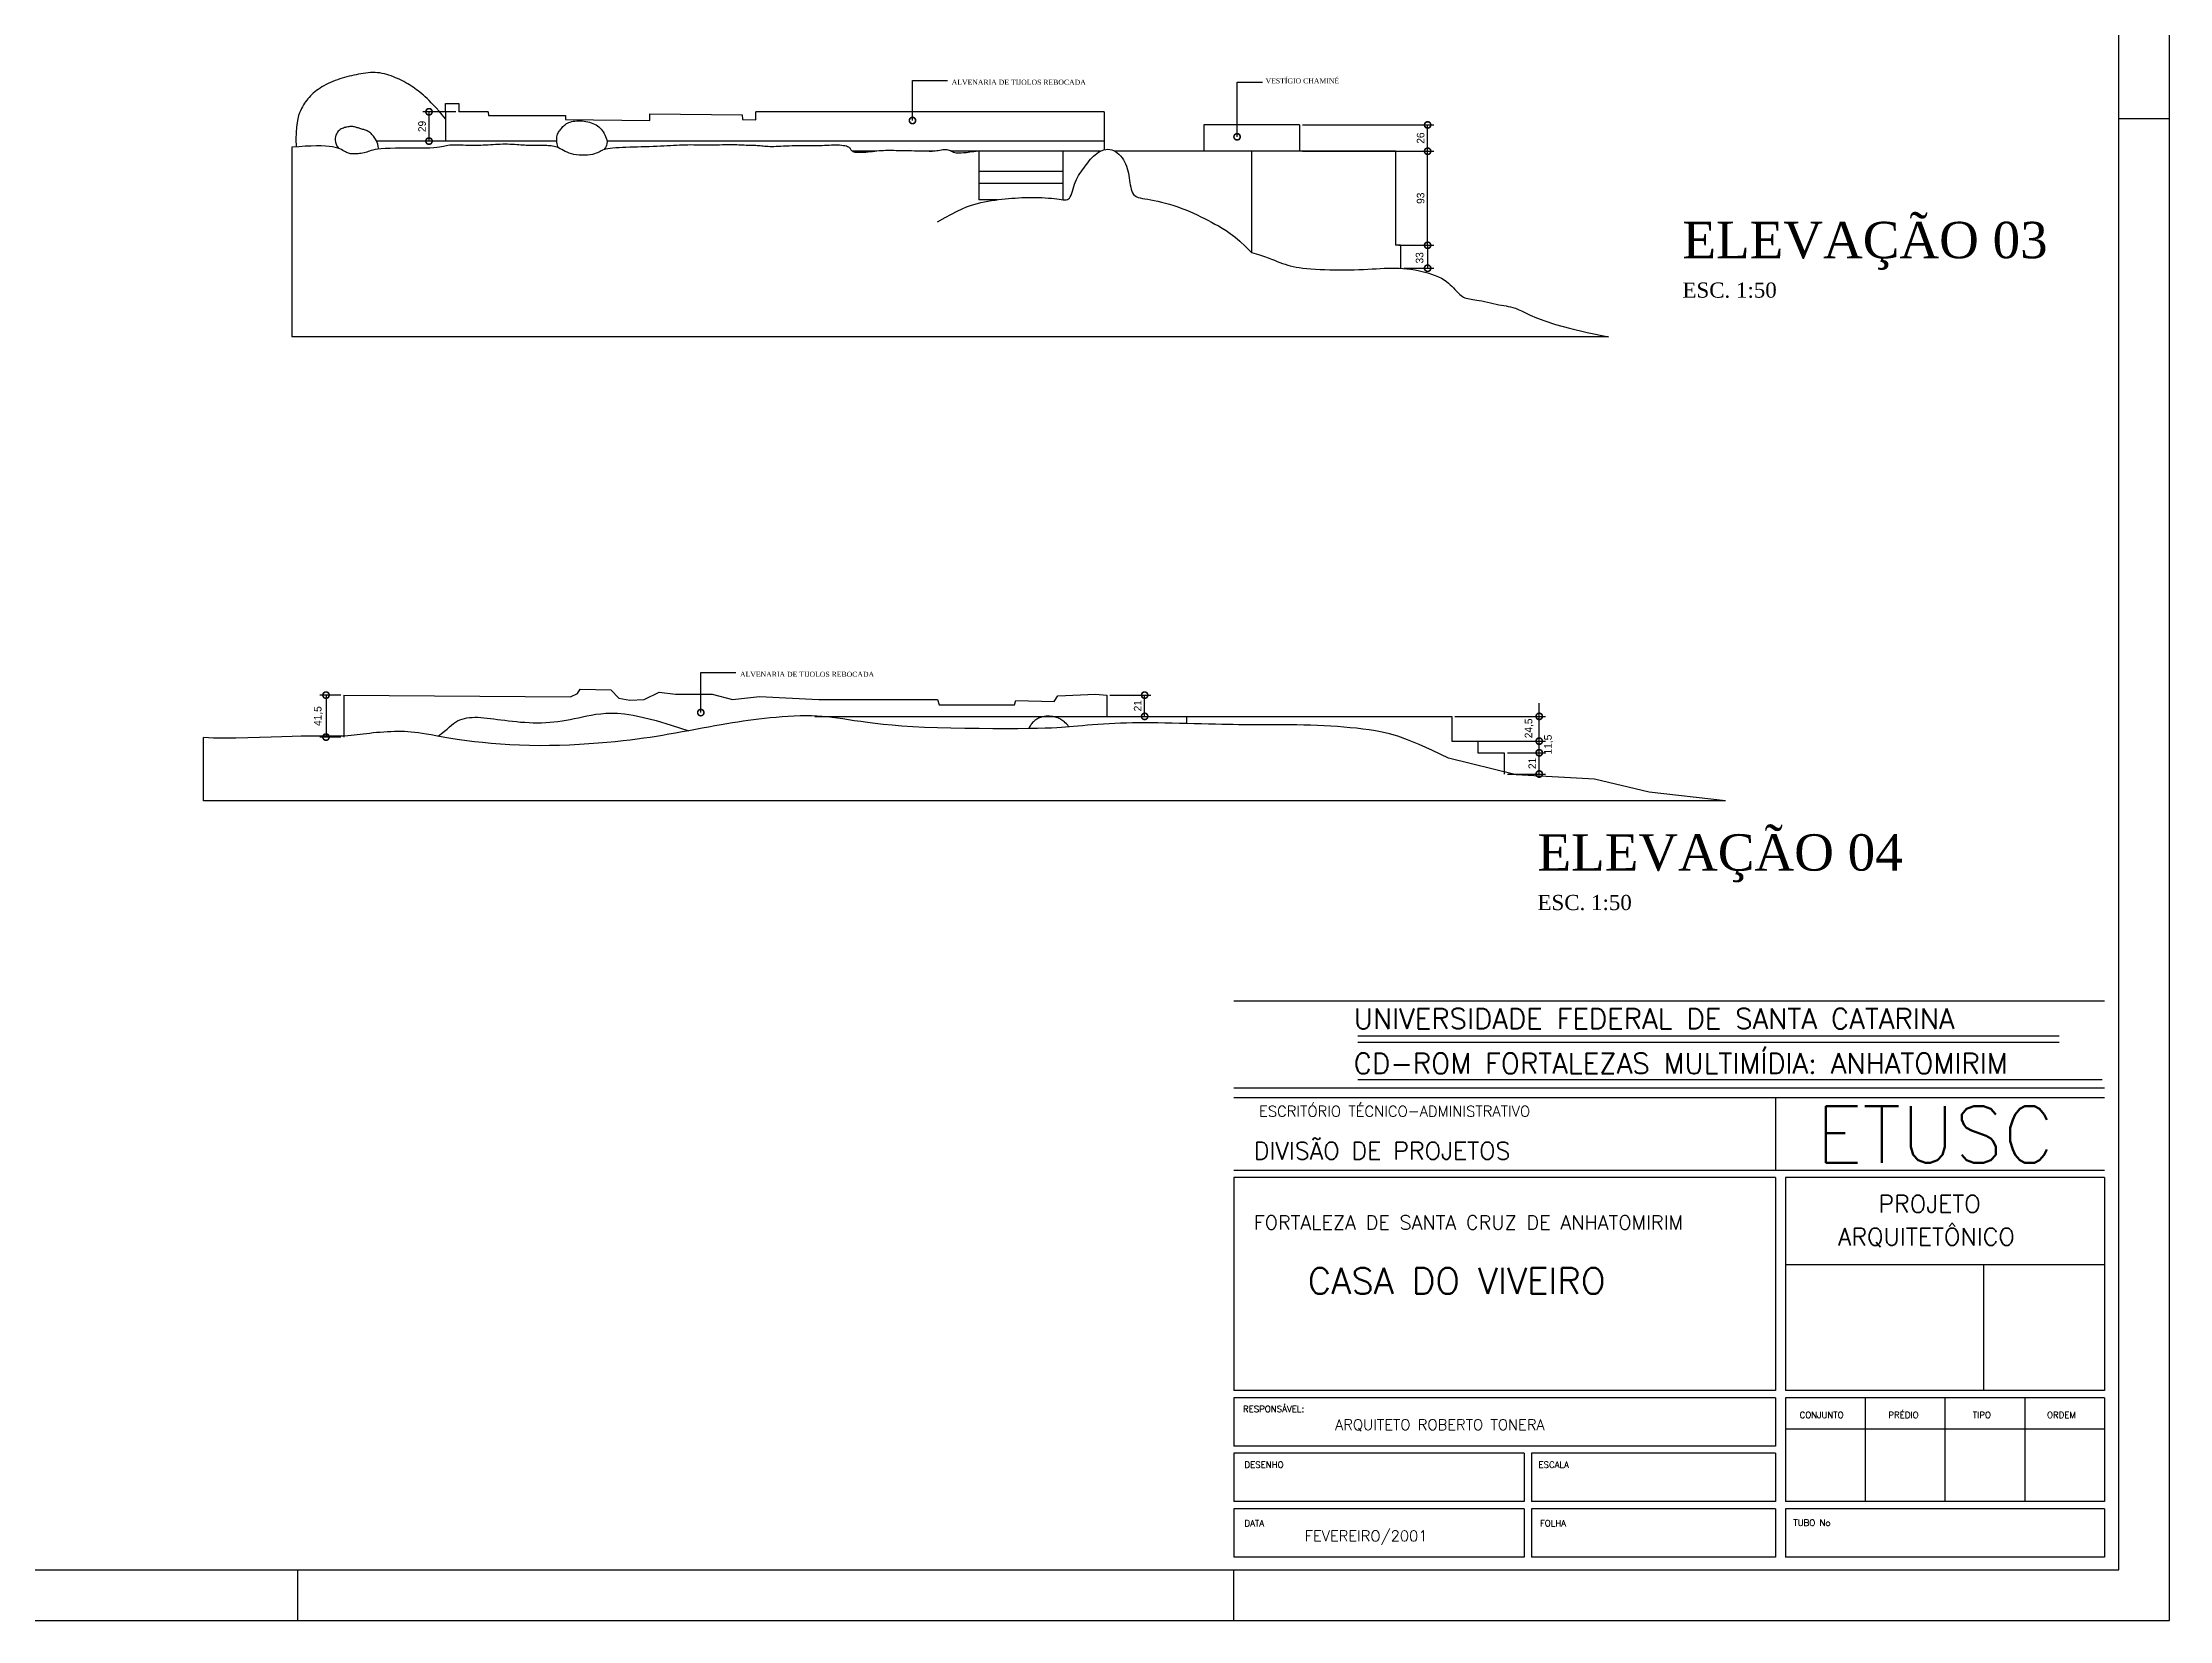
# Model space of a CAD drawing. Extents: x -1402 to -561, y 2245 to 2839.
# Drawn here: x -981.8 to -561.3, y 2245.3 to 2557.3 of the extents above; entities that cross this region are included whole.
import ezdxf

# ---------------------------------------------------------------- set-up
doc = ezdxf.new("R2010")
doc.units = 0
doc.layers.get('0').update_dxf_attribs({"linetype": 'CONTINUOUS'})
doc.layers.get('DEFPOINTS').update_dxf_attribs({"linetype": 'CONTINUOUS'})
for name, color, linetype in [('COTAS', 1, 'CONTINUOUS'), ('MARGEMINT', 6, 'CONTINUOUS'), ('MARGEMTEXT', 1, 'CONTINUOUS'), ('MARGEXT', 2, 'CONTINUOUS'), ('MARGINT', 6, 'CONTINUOUS'), ('PAREDE', 7, 'CONTINUOUS'), ('PASSEIO', 1, 'CONTINUOUS'), ('TEXT1', 3, 'CONTINUOUS'), ('TEXT2', 6, 'CONTINUOUS')]:
    doc.layers.add(name, color=color, linetype=linetype)
doc.styles.add('ROMANS', font='romans')
doc.dimstyles.get("Standard").update_dxf_attribs({"dimscale": 0, "dimtxt": 1.5, "dimasz": 2.5, "dimexe": 1.25, "dimexo": 0.625, "dimtad": 1, "dimdec": 1, "dimlfac": 5, "dimdsep": 46, "dimlunit": 6, "dimtxsty": 'STANDARD', "dimblk1": 'DOTSMALL', "dimblk2": 'DOTSMALL', "dimsah": 1, "dimcen": 2.5, "dimadec": 0, "dimazin": 0, "dimtfac": 1, "dimtdec": 1, "dimtmove": 0, "dimatfit": 3, "dimldrblk": 'DOTSMALL', "dimfxl": 1, "dimtolj": 1, "dimtzin": 0, "dimarcsym": 0})

# ---------------------------------------------------------------- blocks, each defined once
blk = doc.blocks.new('_DOTSMALL')
at = {"color": 0, "linetype": 'ByBlock', "const_width": 0.5}
blk.add_lwpolyline([(-0.0625, 0, 1), (0.0625, 0, 1)], format="xyb", close=True, dxfattribs=at)
blk = doc.blocks.new('*D67')
at = {"color": 0, "linetype": 'ByBlock'}
for p, q in [((-661.06, 2447.57), (-653.53, 2447.57)), ((-654.78, 2443.37), (-654.78, 2447.57)), ((-661.06, 2443.37), (-653.53, 2443.37))]:
    blk.add_line(p, q, dxfattribs=at)
at = {"layer": 'DEFPOINTS', "color": 0, "linetype": 'ByBlock'}
for p in [(-661.69, 2447.57), (-654.78, 2447.57), (-661.69, 2443.37)]:
    blk.add_point(p, dxfattribs=at)
at = {"color": 0, "linetype": 'ByBlock', "xscale": 2.5, "yscale": 2.5, "zscale": 2.5}
for p, rotation in [((-654.78, 2447.57), 90), ((-654.78, 2443.37), 270)]:
    blk.add_blockref('_DOTSMALL', p, dxfattribs=dict(at, rotation=rotation))
at = {"color": 0, "linetype": 'ByBlock', "insert": (-656.16, 2445.47), "char_height": 1.5, "attachment_point": 5, "rotation": 90}
blk.add_mtext('\\A1;21', dxfattribs=at)
blk = doc.blocks.new('*D70')
at = {"color": 0, "linetype": 'ByBlock'}
for p, q in [((-739.66, 2458.97), (-731.54, 2458.97)), ((-732.79, 2454.77), (-732.79, 2458.97)), ((-739.66, 2454.77), (-731.54, 2454.77))]:
    blk.add_line(p, q, dxfattribs=at)
at = {"layer": 'DEFPOINTS', "color": 0, "linetype": 'ByBlock'}
for p in [(-740.29, 2458.97), (-732.79, 2458.97), (-740.29, 2454.77)]:
    blk.add_point(p, dxfattribs=at)
at = {"color": 0, "linetype": 'ByBlock', "xscale": 2.5, "yscale": 2.5, "zscale": 2.5}
for p, rotation in [((-732.79, 2458.97), 90), ((-732.79, 2454.77), 270)]:
    blk.add_blockref('_DOTSMALL', p, dxfattribs=dict(at, rotation=rotation))
at = {"color": 0, "linetype": 'ByBlock', "insert": (-734.17, 2456.87), "char_height": 1.5, "attachment_point": 5, "rotation": 90}
blk.add_mtext('\\A1;21', dxfattribs=at)
blk = doc.blocks.new('*D71')
at = {"color": 0, "linetype": 'ByBlock'}
for p, q in [((-891.71, 2458.97), (-895.89, 2458.97)), ((-894.64, 2458.97), (-894.64, 2450.67)), ((-891.71, 2450.67), (-895.89, 2450.67))]:
    blk.add_line(p, q, dxfattribs=at)
at = {"layer": 'DEFPOINTS', "color": 0, "linetype": 'ByBlock'}
for p in [(-891.09, 2458.97), (-894.64, 2450.67), (-891.09, 2450.67)]:
    blk.add_point(p, dxfattribs=at)
at = {"color": 0, "linetype": 'ByBlock', "xscale": 2.5, "yscale": 2.5, "zscale": 2.5}
for p, rotation in [((-894.64, 2458.97), 90), ((-894.64, 2450.67), 270)]:
    blk.add_blockref('_DOTSMALL', p, dxfattribs=dict(at, rotation=rotation))
at = {"color": 0, "linetype": 'ByBlock', "insert": (-896.14, 2454.82), "char_height": 1.5, "attachment_point": 5, "rotation": 90}
blk.add_mtext('\\A1;41,5', dxfattribs=at)
blk = doc.blocks.new('*D73')
at = {"color": 0, "linetype": 'ByBlock'}
for p, q in [((-674.74, 2587.45), (-667.77, 2587.45)), ((-669.02, 2568.85), (-669.02, 2587.45)), ((-674.74, 2568.85), (-667.77, 2568.85))]:
    blk.add_line(p, q, dxfattribs=at)
at = {"layer": 'DEFPOINTS', "color": 0, "linetype": 'ByBlock'}
for p in [(-675.37, 2587.45), (-669.02, 2587.45), (-675.37, 2568.85)]:
    blk.add_point(p, dxfattribs=at)
at = {"color": 0, "linetype": 'ByBlock', "xscale": 2.5, "yscale": 2.5, "zscale": 2.5}
for p, rotation in [((-669.02, 2587.45), 90), ((-669.02, 2568.85), 270)]:
    blk.add_blockref('_DOTSMALL', p, dxfattribs=dict(at, rotation=rotation))
at = {"color": 0, "linetype": 'ByBlock', "insert": (-670.4, 2578.15), "char_height": 1.5, "attachment_point": 5, "rotation": 90}
blk.add_mtext('\\A1;93', dxfattribs=at)
blk = doc.blocks.new('*D74')
at = {"color": 0, "linetype": 'ByBlock'}
for p, q in [((-693.74, 2592.65), (-667.77, 2592.65)), ((-669.02, 2587.45), (-669.02, 2592.65)), ((-693.74, 2587.45), (-667.77, 2587.45))]:
    blk.add_line(p, q, dxfattribs=at)
at = {"layer": 'DEFPOINTS', "color": 0, "linetype": 'ByBlock'}
for p in [(-694.37, 2592.65), (-669.02, 2592.65), (-694.37, 2587.45)]:
    blk.add_point(p, dxfattribs=at)
at = {"color": 0, "linetype": 'ByBlock', "xscale": 2.5, "yscale": 2.5, "zscale": 2.5}
for p, rotation in [((-669.02, 2592.65), 90), ((-669.02, 2587.45), 270)]:
    blk.add_blockref('_DOTSMALL', p, dxfattribs=dict(at, rotation=rotation))
at = {"color": 0, "linetype": 'ByBlock', "insert": (-670.4, 2590.05), "char_height": 1.5, "attachment_point": 5, "rotation": 90}
blk.add_mtext('\\A1;26', dxfattribs=at)
blk = doc.blocks.new('*D75')
at = {"color": 0, "linetype": 'ByBlock'}
for p, q in [((-861.15, 2595.25), (-867.7, 2595.25)), ((-866.45, 2589.45), (-866.45, 2595.25)), ((-863.79, 2589.45), (-867.7, 2589.45))]:
    blk.add_line(p, q, dxfattribs=at)
at = {"layer": 'DEFPOINTS', "color": 0, "linetype": 'ByBlock'}
for p in [(-866.45, 2595.25), (-860.53, 2595.25), (-863.17, 2589.45)]:
    blk.add_point(p, dxfattribs=at)
at = {"color": 0, "linetype": 'ByBlock', "xscale": 2.5, "yscale": 2.5, "zscale": 2.5}
for p, rotation in [((-866.45, 2595.25), 90), ((-866.45, 2589.45), 270)]:
    blk.add_blockref('_DOTSMALL', p, dxfattribs=dict(at, rotation=rotation))
at = {"color": 0, "linetype": 'ByBlock', "insert": (-867.82, 2592.35), "char_height": 1.5, "attachment_point": 5, "rotation": 90}
blk.add_mtext('\\A1;29', dxfattribs=at)

msp = doc.modelspace()

# ---------------------------------------------------------------- linework, layer by layer
at = {"color": 1, "linetype": 'ByBlock'}
for p, q in [((-685.918, 2419.179), (-685.918, 2426.679)), ((-702.601, 2424.079), (-684.668, 2424.079)), ((-685.918, 2419.179), (-685.918, 2424.079)), ((-702.601, 2419.179), (-684.668, 2419.179)), ((-697.401, 2419.179), (-684.668, 2419.179)), ((-685.918, 2416.879), (-685.918, 2419.179)), ((-692.201, 2416.879), (-684.668, 2416.879))]:
    msp.add_line(p, q, dxfattribs=at)
at = {"layer": 'COTAS', "linetype": 'ByBlock'}
msp.add_line((-712.705, 2517.239), (-706.734, 2517.239), dxfattribs=at)
at = {"layer": 'COTAS', "color": 1, "linetype": 'ByBlock'}
for p, q in [((-707.984, 2517.239), (-707.984, 2512.705)), ((-712.705, 2512.705), (-706.734, 2512.705))]:
    msp.add_line(p, q, dxfattribs=at)
at = {"layer": 'COTAS', "color": 5}
msp.add_lwpolyline([(-922.226, 2428.279), (-877.416, 2427.962), (-876.07, 2428.634), (-875.532, 2429.441), (-869.475, 2429.306), (-867.86, 2427.693), (-865.706, 2427.29), (-862.861, 2427.401), (-859.884, 2428.888), (-856.694, 2428.464), (-853.078, 2428.464), (-849.463, 2428.464), (-845.422, 2427.401), (-840.105, 2428.039), (-828.352, 2427.403), (-804.911, 2427.403), (-804.556, 2426.339), (-789.64, 2426.339), (-789.402, 2427.205), (-781.826, 2427.049), (-781.116, 2428.113), (-773.657, 2428.468), (-771.426, 2428.279)], dxfattribs=at)
at = {"layer": 'COTAS', "color": 1, "linetype": 'ByBlock'}
msp.add_point((-707.984, 2512.705), dxfattribs=at)
at = {"layer": 'DEFPOINTS', "color": 0, "linetype": 'ByBlock'}
for p in [(-713.33, 2517.239), (-713.33, 2512.705), (-703.226, 2424.079), (-703.226, 2419.179), (-698.026, 2419.179), (-692.826, 2416.879)]:
    msp.add_point(p, dxfattribs=at)
at = {"layer": 'DEFPOINTS', "color": 1, "linetype": 'ByBlock'}
for p in [(-685.918, 2424.079), (-685.918, 2419.179)]:
    msp.add_point(p, dxfattribs=at)
at = {"layer": 'MARGEMINT'}
for p, q in [((-574.146, 2367.761), (-746.277, 2367.761)), ((-574.146, 2350.548), (-746.277, 2350.548)), ((-574.146, 2348.636), (-746.277, 2348.636)), ((-574.146, 2334.291), (-746.277, 2334.291))]:
    msp.add_line(p, q, dxfattribs=at)
at = {"layer": 'MARGEMTEXT'}
for p, q in [((-639.174, 2348.636), (-639.174, 2334.291)), ((-639.174, 2332.857), (-746.277, 2332.857)), ((-746.277, 2332.857), (-746.277, 2290.78)), ((-639.174, 2332.857), (-639.174, 2290.78)), ((-574.146, 2332.857), (-637.261, 2332.857)), ((-637.261, 2332.857), (-637.261, 2290.78)), ((-574.146, 2332.857), (-574.146, 2290.78)), ((-574.146, 2315.644), (-637.261, 2315.644)), ((-598.098, 2315.644), (-598.098, 2290.78)), ((-639.174, 2290.78), (-746.277, 2290.78)), ((-639.174, 2289.346), (-746.277, 2289.346)), ((-746.277, 2289.346), (-746.277, 2279.783)), ((-639.174, 2289.346), (-639.174, 2279.783)), ((-574.146, 2290.78), (-637.261, 2290.78)), ((-637.261, 2289.346), (-637.261, 2268.786)), ((-574.146, 2289.346), (-637.261, 2289.346)), ((-621.482, 2289.346), (-621.482, 2268.786)), ((-605.704, 2289.346), (-605.704, 2268.786)), ((-589.925, 2289.346), (-589.925, 2268.786)), ((-574.146, 2289.346), (-574.146, 2268.786)), ((-639.174, 2279.783), (-746.277, 2279.783)), ((-574.146, 2283.13), (-637.261, 2283.13)), ((-688.9, 2278.349), (-746.277, 2278.349)), ((-746.277, 2278.349), (-746.277, 2268.786)), ((-688.9, 2278.349), (-688.9, 2268.786)), ((-639.174, 2278.349), (-687.466, 2278.349)), ((-687.466, 2278.349), (-687.466, 2268.786)), ((-639.174, 2278.349), (-639.174, 2268.786)), ((-688.9, 2268.786), (-746.277, 2268.786)), ((-688.9, 2267.351), (-746.277, 2267.351)), ((-746.277, 2267.351), (-746.277, 2257.789)), ((-688.9, 2267.351), (-688.9, 2257.789)), ((-639.174, 2268.786), (-687.466, 2268.786)), ((-639.174, 2267.351), (-687.466, 2267.351)), ((-687.466, 2267.351), (-687.466, 2257.789)), ((-639.174, 2267.351), (-639.174, 2257.789)), ((-574.146, 2268.786), (-637.261, 2268.786)), ((-574.146, 2267.351), (-637.261, 2267.351)), ((-637.261, 2267.351), (-637.261, 2257.789)), ((-574.146, 2267.351), (-574.146, 2257.789)), ((-688.9, 2257.789), (-746.277, 2257.789)), ((-639.174, 2257.789), (-687.466, 2257.789)), ((-574.146, 2257.789), (-637.261, 2257.789))]:
    msp.add_line(p, q, dxfattribs=at)
at = {"layer": 'MARGEXT'}
for p, q in [((-561.319, 2245.286), (-561.319, 2839.286)), ((-571.319, 2542.286), (-561.319, 2542.286)), ((-931.319, 2245.286), (-931.319, 2255.286)), ((-746.319, 2245.286), (-746.319, 2255.286)), ((-1402.319, 2245.286), (-561.319, 2245.286))]:
    msp.add_line(p, q, dxfattribs=at)
at = {"layer": 'MARGINT'}
for p, q in [((-571.319, 2255.286), (-571.319, 2829.286)), ((-1377.319, 2255.286), (-571.319, 2255.286))]:
    msp.add_line(p, q, dxfattribs=at)
at = {"layer": 'PAREDE', "color": 3}
for points in [[(-902.13, 2542.223), (-902.814, 2543.051), (-903.431, 2543.776), (-903.988, 2544.407), (-904.494, 2544.959), (-904.956, 2545.441), (-905.38, 2545.866), (-905.776, 2546.245), (-906.15, 2546.589), (-906.508, 2546.91), (-906.856, 2547.21), (-907.196, 2547.493), (-907.532, 2547.76), (-907.866, 2548.014), (-908.202, 2548.258), (-908.544, 2548.494), (-908.894, 2548.723), (-909.255, 2548.949), (-909.627, 2549.171), (-910.009, 2549.389), (-910.4, 2549.601), (-910.8, 2549.807), (-911.207, 2550.007), (-911.621, 2550.199), (-912.04, 2550.384), (-912.465, 2550.56), (-912.895, 2550.726), (-913.33, 2550.878), (-913.77, 2551.016), (-914.215, 2551.136), (-914.665, 2551.235), (-915.12, 2551.313), (-915.58, 2551.366), (-916.045, 2551.394), (-916.514, 2551.397), (-916.986, 2551.379), (-917.46, 2551.342), (-917.934, 2551.289), (-918.409, 2551.223), (-918.882, 2551.147), (-919.352, 2551.063), (-919.82, 2550.973), (-920.285, 2550.877), (-920.748, 2550.775), (-921.21, 2550.665), (-921.67, 2550.547), (-922.131, 2550.42), (-922.591, 2550.282), (-923.053, 2550.134), (-923.516, 2549.974), (-923.978, 2549.803), (-924.436, 2549.621), (-924.888, 2549.429), (-925.33, 2549.226), (-925.761, 2549.014), (-926.177, 2548.793), (-926.575, 2548.563), (-926.954, 2548.324), (-927.314, 2548.078), (-927.655, 2547.826), (-927.979, 2547.567), (-928.285, 2547.304), (-928.576, 2547.036), (-928.852, 2546.765), (-929.114, 2546.491), (-929.362, 2546.215), (-929.598, 2545.933), (-929.824, 2545.64), (-930.04, 2545.332), (-930.248, 2545.004), (-930.45, 2544.652), (-930.647, 2544.271), (-930.839, 2543.857), (-931.028, 2543.402), (-931.207, 2542.879), (-931.37, 2542.259), (-931.511, 2541.514), (-931.622, 2540.613), (-931.696, 2539.527), (-931.727, 2538.227), (-931.708, 2536.683)], [(-915.354, 2536.262), (-915.451, 2536.771), (-915.563, 2537.211), (-915.688, 2537.59), (-915.823, 2537.916), (-915.965, 2538.197), (-916.113, 2538.439), (-916.262, 2538.652), (-916.411, 2538.841), (-916.557, 2539.015), (-916.701, 2539.174), (-916.845, 2539.319), (-916.989, 2539.451), (-917.137, 2539.57), (-917.288, 2539.678), (-917.445, 2539.774), (-917.609, 2539.859), (-917.78, 2539.935), (-917.958, 2540.002), (-918.141, 2540.063), (-918.328, 2540.118), (-918.516, 2540.17), (-918.705, 2540.221), (-918.891, 2540.271), (-919.075, 2540.323), (-919.253, 2540.378), (-919.428, 2540.435), (-919.602, 2540.491), (-919.774, 2540.544), (-919.947, 2540.594), (-920.123, 2540.637), (-920.302, 2540.673), (-920.487, 2540.698), (-920.678, 2540.713), (-920.875, 2540.716), (-921.076, 2540.707), (-921.282, 2540.687), (-921.492, 2540.657), (-921.704, 2540.616), (-921.917, 2540.564), (-922.132, 2540.502), (-922.346, 2540.429), (-922.558, 2540.343), (-922.766, 2540.239), (-922.967, 2540.115), (-923.161, 2539.965), (-923.343, 2539.788), (-923.514, 2539.578), (-923.669, 2539.332), (-923.806, 2539.049), (-923.914, 2538.731), (-923.979, 2538.384), (-923.989, 2538.011), (-923.932, 2537.619), (-923.794, 2537.211), (-923.564, 2536.793), (-923.227, 2536.369)], [(-879.82, 2536.499), (-879.913, 2536.762), (-879.995, 2537.037), (-880.063, 2537.321), (-880.116, 2537.609), (-880.15, 2537.896), (-880.165, 2538.179), (-880.158, 2538.454), (-880.127, 2538.716), (-880.071, 2538.963), (-879.992, 2539.194), (-879.894, 2539.412), (-879.78, 2539.618), (-879.652, 2539.814), (-879.515, 2540.002), (-879.371, 2540.183), (-879.224, 2540.359), (-879.076, 2540.531), (-878.925, 2540.699), (-878.767, 2540.86), (-878.599, 2541.013), (-878.417, 2541.157), (-878.219, 2541.291), (-878, 2541.412), (-877.758, 2541.52), (-877.491, 2541.613), (-877.199, 2541.69), (-876.888, 2541.753), (-876.558, 2541.799), (-876.215, 2541.829), (-875.86, 2541.844), (-875.498, 2541.842), (-875.13, 2541.824), (-874.761, 2541.788), (-874.393, 2541.736), (-874.03, 2541.666), (-873.673, 2541.578), (-873.327, 2541.472), (-872.993, 2541.346), (-872.676, 2541.202), (-872.377, 2541.038), (-872.099, 2540.854), (-871.842, 2540.65), (-871.604, 2540.429), (-871.383, 2540.19), (-871.178, 2539.934), (-870.987, 2539.662), (-870.809, 2539.375), (-870.643, 2539.073), (-870.489, 2538.759), (-870.359, 2538.43), (-870.265, 2538.088), (-870.221, 2537.731), (-870.241, 2537.359), (-870.336, 2536.973), (-870.522, 2536.571), (-870.81, 2536.153)], [(-903.588, 2420.138), (-902.928, 2420.659), (-902.351, 2421.139), (-901.84, 2421.58), (-901.381, 2421.98), (-900.958, 2422.341), (-900.557, 2422.662), (-900.163, 2422.944), (-899.76, 2423.186), (-899.335, 2423.388), (-898.888, 2423.553), (-898.417, 2423.683), (-897.926, 2423.781), (-897.413, 2423.848), (-896.879, 2423.887), (-896.326, 2423.9), (-895.753, 2423.89), (-895.162, 2423.859), (-894.551, 2423.81), (-893.921, 2423.745), (-893.27, 2423.668), (-892.598, 2423.582), (-891.904, 2423.49), (-891.188, 2423.394), (-890.449, 2423.298), (-889.686, 2423.205), (-888.904, 2423.116), (-888.104, 2423.035), (-887.292, 2422.964), (-886.471, 2422.904), (-885.644, 2422.858), (-884.815, 2422.829), (-883.988, 2422.819), (-883.165, 2422.83), (-882.347, 2422.861), (-881.533, 2422.913), (-880.722, 2422.985), (-879.914, 2423.077), (-879.107, 2423.188), (-878.303, 2423.318), (-877.498, 2423.467), (-876.693, 2423.634), (-875.88, 2423.812), (-875.053, 2423.993), (-874.204, 2424.17), (-873.326, 2424.336), (-872.412, 2424.484), (-871.454, 2424.605), (-870.445, 2424.693), (-869.367, 2424.736), (-868.157, 2424.707), (-866.742, 2424.573), (-865.049, 2424.304), (-863.003, 2423.867), (-860.533, 2423.232), (-857.564, 2422.366), (-854.023, 2421.238)]]:
    msp.add_lwpolyline(points, dxfattribs=at)
at = {"layer": 'PAREDE', "color": 5}
for points in [[(-902.13, 2543.639), (-902.13, 2545.302), (-899.488, 2545.302), (-899.488, 2543.639)], [(-902.13, 2543.639), (-902.13, 2537.839)], [(-893.75, 2543.639), (-899.488, 2543.639)], [(-893.75, 2543.639), (-893.662, 2542.891), (-878.409, 2542.891), (-878.409, 2542.093), (-861.738, 2541.916), (-861.738, 2543.245), (-843.479, 2543.009), (-843.441, 2542.123), (-840.788, 2542.067), (-840.8, 2543.639)], [(-771.93, 2543.639), (-840.8, 2543.639)], [(-771.93, 2543.639), (-771.93, 2536.124)], [(-752.23, 2541.039), (-752.23, 2535.839)], [(-733.33, 2541.039), (-752.23, 2541.039)], [(-733.33, 2541.039), (-733.33, 2535.839)], [(-922.226, 2428.279), (-922.226, 2419.979)], [(-771.426, 2428.279), (-771.426, 2424.079)]]:
    msp.add_lwpolyline(points, dxfattribs=at)
at = {"layer": 'PAREDE'}
for points in [[(-796.73, 2535.839), (-797.689, 2535.73), (-798.499, 2535.634), (-799.176, 2535.555), (-799.74, 2535.493), (-800.207, 2535.452), (-800.595, 2535.433), (-800.921, 2535.438), (-801.202, 2535.47), (-801.455, 2535.528), (-801.688, 2535.606), (-801.905, 2535.698), (-802.115, 2535.797), (-802.322, 2535.893), (-802.534, 2535.981), (-802.756, 2536.053), (-802.994, 2536.101), (-803.253, 2536.12), (-803.53, 2536.114), (-803.822, 2536.088), (-804.123, 2536.049), (-804.43, 2536), (-804.738, 2535.949), (-805.044, 2535.9), (-805.342, 2535.861), (-805.632, 2535.833), (-805.917, 2535.818), (-806.206, 2535.813), (-806.505, 2535.815), (-806.823, 2535.824), (-807.167, 2535.835), (-807.544, 2535.848), (-807.962, 2535.861), (-808.425, 2535.871), (-808.925, 2535.878), (-809.453, 2535.885), (-809.998, 2535.891), (-810.55, 2535.896), (-811.099, 2535.903), (-811.635, 2535.911), (-812.147, 2535.921), (-812.628, 2535.933), (-813.081, 2535.947), (-813.512, 2535.959), (-813.927, 2535.97), (-814.333, 2535.976), (-814.734, 2535.976), (-815.138, 2535.968), (-815.55, 2535.951), (-815.974, 2535.923), (-816.409, 2535.886), (-816.851, 2535.843), (-817.296, 2535.797), (-817.741, 2535.748), (-818.183, 2535.701), (-818.618, 2535.658), (-819.042, 2535.62), (-819.452, 2535.591), (-819.844, 2535.571), (-820.213, 2535.563), (-820.555, 2535.567), (-820.867, 2535.586), (-821.142, 2535.62), (-821.379, 2535.671), (-821.572, 2535.74), (-821.719, 2535.828), (-821.831, 2535.932), (-821.919, 2536.047), (-821.997, 2536.169), (-822.076, 2536.294), (-822.169, 2536.417), (-822.287, 2536.535), (-822.445, 2536.642), (-822.65, 2536.737), (-822.9, 2536.818), (-823.19, 2536.885), (-823.514, 2536.939), (-823.865, 2536.981), (-824.24, 2537.01), (-824.631, 2537.028), (-825.034, 2537.033), (-825.444, 2537.028), (-825.863, 2537.014), (-826.293, 2536.994), (-826.739, 2536.97), (-827.203, 2536.944), (-827.689, 2536.919), (-828.199, 2536.898), (-828.738, 2536.883), (-829.305, 2536.876), (-829.898, 2536.875), (-830.509, 2536.878), (-831.131, 2536.883), (-831.76, 2536.888), (-832.387, 2536.892), (-833.008, 2536.89), (-833.615, 2536.883), (-834.204, 2536.868), (-834.771, 2536.847), (-835.315, 2536.822), (-835.836, 2536.797), (-836.331, 2536.772), (-836.799, 2536.752), (-837.24, 2536.738), (-837.65, 2536.733), (-838.03, 2536.738), (-838.384, 2536.752), (-838.717, 2536.774), (-839.031, 2536.8), (-839.333, 2536.83), (-839.627, 2536.86), (-839.918, 2536.888), (-840.209, 2536.913), (-840.506, 2536.933), (-840.808, 2536.948), (-841.115, 2536.96), (-841.429, 2536.97), (-841.748, 2536.977), (-842.072, 2536.985), (-842.403, 2536.993), (-842.739, 2537.003), (-843.081, 2537.016), (-843.431, 2537.03), (-843.793, 2537.045), (-844.169, 2537.06), (-844.562, 2537.073), (-844.974, 2537.084), (-845.409, 2537.091), (-845.87, 2537.094), (-846.358, 2537.091), (-846.87, 2537.084), (-847.402, 2537.075), (-847.951, 2537.064), (-848.513, 2537.053), (-849.084, 2537.043), (-849.659, 2537.036), (-850.236, 2537.033), (-850.81, 2537.036), (-851.382, 2537.042), (-851.952, 2537.051), (-852.52, 2537.06), (-853.087, 2537.067), (-853.653, 2537.072), (-854.218, 2537.071), (-854.782, 2537.064), (-855.348, 2537.048), (-855.917, 2537.026), (-856.495, 2536.998), (-857.086, 2536.966), (-857.693, 2536.931), (-858.322, 2536.894), (-858.976, 2536.858), (-859.66, 2536.823), (-860.376, 2536.79), (-861.119, 2536.76), (-861.881, 2536.733), (-862.656, 2536.706), (-863.437, 2536.682), (-864.216, 2536.658), (-864.987, 2536.635), (-865.742, 2536.612), (-866.475, 2536.59), (-867.18, 2536.564), (-867.849, 2536.535), (-868.479, 2536.5), (-869.061, 2536.456), (-869.591, 2536.401), (-870.063, 2536.334), (-870.47, 2536.252), (-870.81, 2536.153), (-871.097, 2536.042), (-871.349, 2535.922), (-871.584, 2535.797), (-871.818, 2535.67), (-872.07, 2535.545), (-872.357, 2535.427), (-872.698, 2535.319), (-873.103, 2535.225), (-873.566, 2535.148), (-874.071, 2535.091), (-874.606, 2535.056), (-875.156, 2535.047), (-875.708, 2535.065), (-876.248, 2535.115), (-876.762, 2535.199), (-877.24, 2535.317), (-877.682, 2535.464), (-878.093, 2535.632), (-878.475, 2535.812), (-878.833, 2535.996), (-879.172, 2536.176), (-879.494, 2536.344), (-879.804, 2536.492), (-880.104, 2536.614), (-880.399, 2536.711), (-880.688, 2536.786), (-880.974, 2536.842), (-881.259, 2536.882), (-881.544, 2536.911), (-881.831, 2536.93), (-882.122, 2536.943), (-882.418, 2536.953), (-882.718, 2536.961), (-883.02, 2536.966), (-883.323, 2536.97), (-883.624, 2536.972), (-883.921, 2536.973), (-884.214, 2536.973), (-884.501, 2536.973), (-884.779, 2536.973), (-885.054, 2536.974), (-885.33, 2536.976), (-885.611, 2536.981), (-885.902, 2536.988), (-886.207, 2536.999), (-886.531, 2537.014), (-886.879, 2537.033), (-887.254, 2537.058), (-887.654, 2537.087), (-888.074, 2537.117), (-888.513, 2537.146), (-888.965, 2537.173), (-889.428, 2537.194), (-889.898, 2537.209), (-890.372, 2537.214), (-890.846, 2537.209), (-891.321, 2537.194), (-891.796, 2537.173), (-892.273, 2537.146), (-892.75, 2537.117), (-893.23, 2537.087), (-893.712, 2537.058), (-894.196, 2537.033), (-894.683, 2537.014), (-895.172, 2536.999), (-895.664, 2536.99), (-896.157, 2536.985), (-896.651, 2536.984), (-897.147, 2536.987), (-897.644, 2536.994), (-898.14, 2537.003), (-898.636, 2537.016), (-899.127, 2537.028), (-899.607, 2537.039), (-900.071, 2537.045), (-900.514, 2537.044), (-900.931, 2537.033), (-901.315, 2537.01), (-901.663, 2536.973), (-901.974, 2536.921), (-902.27, 2536.855), (-902.578, 2536.782), (-902.925, 2536.706), (-903.339, 2536.632), (-903.848, 2536.563), (-904.477, 2536.505), (-905.255, 2536.462), (-906.197, 2536.437), (-907.272, 2536.427), (-908.436, 2536.426), (-909.647, 2536.428), (-910.86, 2536.429), (-912.032, 2536.424), (-913.121, 2536.407), (-914.083, 2536.372), (-914.886, 2536.316), (-915.542, 2536.242), (-916.074, 2536.155), (-916.507, 2536.058), (-916.862, 2535.956), (-917.164, 2535.853), (-917.435, 2535.754), (-917.7, 2535.664), (-917.976, 2535.585), (-918.264, 2535.518), (-918.56, 2535.462), (-918.86, 2535.415), (-919.158, 2535.378), (-919.45, 2535.35), (-919.733, 2535.329), (-920.001, 2535.314), (-920.252, 2535.306), (-920.487, 2535.307), (-920.71, 2535.317), (-920.922, 2535.34), (-921.128, 2535.378), (-921.33, 2535.433), (-921.531, 2535.508), (-921.734, 2535.604), (-921.944, 2535.722), (-922.17, 2535.858), (-922.424, 2536.006), (-922.716, 2536.159), (-923.058, 2536.312), (-923.461, 2536.457), (-923.936, 2536.589), (-924.495, 2536.703), (-925.147, 2536.791), (-925.895, 2536.853), (-926.742, 2536.888), (-927.689, 2536.894), (-928.738, 2536.871), (-929.892, 2536.817), (-931.151, 2536.731), (-932.519, 2536.612)], [(-932.519, 2536.612), (-932.519, 2499.116)], [(-804.862, 2521.856), (-803.374, 2522.708), (-802.09, 2523.411), (-800.979, 2523.984), (-800.012, 2524.445), (-799.158, 2524.811), (-798.389, 2525.101), (-797.674, 2525.333), (-796.983, 2525.524), (-796.292, 2525.691), (-795.598, 2525.838), (-794.902, 2525.966), (-794.206, 2526.079), (-793.514, 2526.178), (-792.826, 2526.265), (-792.146, 2526.342), (-791.474, 2526.412), (-790.813, 2526.476), (-790.16, 2526.533), (-789.512, 2526.583), (-788.868, 2526.626), (-788.223, 2526.661), (-787.576, 2526.686), (-786.923, 2526.702), (-786.261, 2526.708), (-785.591, 2526.702), (-784.917, 2526.686), (-784.25, 2526.661), (-783.596, 2526.626), (-782.964, 2526.583), (-782.363, 2526.533), (-781.801, 2526.476), (-781.286, 2526.412), (-780.824, 2526.344), (-780.414, 2526.282), (-780.051, 2526.234), (-779.731, 2526.212), (-779.449, 2526.226), (-779.203, 2526.287), (-778.987, 2526.405), (-778.798, 2526.589), (-778.63, 2526.848), (-778.479, 2527.172), (-778.339, 2527.548), (-778.205, 2527.965), (-778.071, 2528.409), (-777.931, 2528.869), (-777.78, 2529.332), (-777.613, 2529.784), (-777.425, 2530.218), (-777.217, 2530.631), (-776.992, 2531.028), (-776.754, 2531.412), (-776.505, 2531.784), (-776.247, 2532.148), (-775.983, 2532.506), (-775.717, 2532.861), (-775.45, 2533.216), (-775.181, 2533.567), (-774.908, 2533.911), (-774.629, 2534.244), (-774.341, 2534.564), (-774.043, 2534.866), (-773.732, 2535.148), (-773.407, 2535.405), (-773.066, 2535.635), (-772.711, 2535.833), (-772.345, 2535.994), (-771.971, 2536.116), (-771.591, 2536.192), (-771.208, 2536.221), (-770.825, 2536.197), (-770.445, 2536.116), (-770.071, 2535.975), (-769.706, 2535.779), (-769.353, 2535.533), (-769.016, 2535.243), (-768.699, 2534.914), (-768.404, 2534.551), (-768.136, 2534.161), (-767.898, 2533.749), (-767.692, 2533.319), (-767.516, 2532.876), (-767.366, 2532.422), (-767.239, 2531.959), (-767.132, 2531.491), (-767.04, 2531.02), (-766.961, 2530.549), (-766.891, 2530.08), (-766.826, 2529.618), (-766.759, 2529.168), (-766.682, 2528.736), (-766.587, 2528.327), (-766.468, 2527.95), (-766.316, 2527.609), (-766.124, 2527.311), (-765.884, 2527.063), (-765.59, 2526.867), (-765.241, 2526.715), (-764.838, 2526.597), (-764.381, 2526.501), (-763.872, 2526.416), (-763.31, 2526.331), (-762.697, 2526.234), (-762.034, 2526.116), (-761.322, 2525.967), (-760.569, 2525.787), (-759.787, 2525.579), (-758.983, 2525.347), (-758.168, 2525.092), (-757.352, 2524.818), (-756.544, 2524.527), (-755.755, 2524.223), (-754.99, 2523.907), (-754.249, 2523.58), (-753.527, 2523.244), (-752.819, 2522.899), (-752.12, 2522.545), (-751.427, 2522.184), (-750.735, 2521.816), (-750.038, 2521.442), (-749.332, 2521.057), (-748.6, 2520.638), (-747.828, 2520.156), (-746.999, 2519.583), (-746.095, 2518.889), (-745.102, 2518.047), (-744.003, 2517.028), (-742.78, 2515.802)], [(-742.78, 2515.802), (-741.849, 2515.536), (-741.002, 2515.272), (-740.231, 2515.012), (-739.526, 2514.759), (-738.878, 2514.514), (-738.278, 2514.279), (-737.716, 2514.057), (-737.182, 2513.849), (-736.668, 2513.658), (-736.162, 2513.482), (-735.652, 2513.322), (-735.128, 2513.176), (-734.577, 2513.044), (-733.988, 2512.926), (-733.35, 2512.819), (-732.651, 2512.725), (-731.883, 2512.642), (-731.054, 2512.57), (-730.174, 2512.509), (-729.252, 2512.459), (-728.3, 2512.42), (-727.328, 2512.392), (-726.346, 2512.376), (-725.365, 2512.37), (-724.393, 2512.375), (-723.436, 2512.39), (-722.495, 2512.414), (-721.574, 2512.444), (-720.674, 2512.48), (-719.8, 2512.52), (-718.954, 2512.563), (-718.138, 2512.607), (-717.353, 2512.65), (-716.594, 2512.69), (-715.851, 2512.721), (-715.117, 2512.74), (-714.382, 2512.742), (-713.64, 2512.723), (-712.88, 2512.68), (-712.096, 2512.607), (-711.282, 2512.502), (-710.448, 2512.365), (-709.609, 2512.2), (-708.779, 2512.008), (-707.97, 2511.79), (-707.198, 2511.55), (-706.475, 2511.289), (-705.817, 2511.009), (-705.232, 2510.713), (-704.717, 2510.405), (-704.263, 2510.088), (-703.862, 2509.767), (-703.505, 2509.446), (-703.184, 2509.129), (-702.891, 2508.82), (-702.618, 2508.524), (-702.356, 2508.244), (-702.103, 2507.982), (-701.856, 2507.74), (-701.611, 2507.518), (-701.366, 2507.319), (-701.119, 2507.143), (-700.865, 2506.992), (-700.604, 2506.867), (-700.331, 2506.769), (-700.043, 2506.693), (-699.735, 2506.631), (-699.404, 2506.579), (-699.045, 2506.529), (-698.655, 2506.476), (-698.228, 2506.414), (-697.761, 2506.335), (-697.251, 2506.236), (-696.709, 2506.12), (-696.144, 2505.994), (-695.569, 2505.861), (-694.993, 2505.729), (-694.428, 2505.603), (-693.886, 2505.487), (-693.377, 2505.388), (-692.908, 2505.308), (-692.465, 2505.237), (-692.033, 2505.162), (-691.593, 2505.07), (-691.127, 2504.947), (-690.62, 2504.781), (-690.053, 2504.557), (-689.408, 2504.264), (-688.655, 2503.89), (-687.707, 2503.435), (-686.461, 2502.9), (-684.816, 2502.289), (-682.671, 2501.603), (-679.924, 2500.844), (-676.473, 2500.015), (-672.218, 2499.116)], [(-672.218, 2499.116), (-932.519, 2499.116)], [(-703.857, 2415.806), (-707.006, 2417.332), (-709.681, 2418.535), (-711.949, 2419.458), (-713.878, 2420.144), (-715.536, 2420.64), (-716.99, 2420.987), (-718.309, 2421.23), (-719.56, 2421.413), (-720.8, 2421.573), (-722.044, 2421.717), (-723.294, 2421.845), (-724.553, 2421.959), (-725.826, 2422.058), (-727.115, 2422.143), (-728.423, 2422.215), (-729.753, 2422.273), (-731.107, 2422.318), (-732.474, 2422.352), (-733.841, 2422.377), (-735.194, 2422.393), (-736.522, 2422.403), (-737.812, 2422.408), (-739.049, 2422.41), (-740.222, 2422.41), (-741.324, 2422.411), (-742.369, 2422.412), (-743.381, 2422.414), (-744.381, 2422.419), (-745.39, 2422.427), (-746.431, 2422.439), (-747.525, 2422.457), (-748.694, 2422.479), (-749.953, 2422.508), (-751.291, 2422.542), (-752.688, 2422.578), (-754.126, 2422.617), (-755.587, 2422.655), (-757.052, 2422.692), (-758.503, 2422.726), (-759.92, 2422.754), (-761.29, 2422.777), (-762.613, 2422.792), (-763.894, 2422.799), (-765.138, 2422.797), (-766.349, 2422.786), (-767.533, 2422.764), (-768.695, 2422.731), (-769.838, 2422.686), (-770.967, 2422.628), (-772.077, 2422.56), (-773.16, 2422.484), (-774.212, 2422.402), (-775.224, 2422.317), (-776.192, 2422.231), (-777.108, 2422.147), (-777.965, 2422.066), (-778.768, 2421.992), (-779.558, 2421.925), (-780.385, 2421.864), (-781.301, 2421.81), (-782.357, 2421.762), (-783.605, 2421.722), (-785.096, 2421.688), (-786.88, 2421.662), (-788.989, 2421.643), (-791.371, 2421.634), (-793.957, 2421.637), (-796.676, 2421.653), (-799.455, 2421.686), (-802.225, 2421.737), (-804.915, 2421.808), (-807.453, 2421.902), (-809.784, 2422.02), (-811.909, 2422.16), (-813.847, 2422.316), (-815.615, 2422.486), (-817.229, 2422.665), (-818.708, 2422.849), (-820.068, 2423.035), (-821.326, 2423.218), (-822.501, 2423.395), (-823.609, 2423.562), (-824.667, 2423.716), (-825.691, 2423.854), (-826.7, 2423.973), (-827.709, 2424.069), (-828.736, 2424.139), (-829.798, 2424.181), (-830.907, 2424.191), (-832.055, 2424.173), (-833.23, 2424.129), (-834.421, 2424.063), (-835.616, 2423.979), (-836.801, 2423.881), (-837.966, 2423.771), (-839.098, 2423.653), (-840.189, 2423.529), (-841.248, 2423.4), (-842.288, 2423.264), (-843.324, 2423.118), (-844.367, 2422.961), (-845.431, 2422.793), (-846.53, 2422.61), (-847.676, 2422.412), (-848.879, 2422.197), (-850.13, 2421.97), (-851.418, 2421.732), (-852.73, 2421.489), (-854.053, 2421.245), (-855.377, 2421.002), (-856.688, 2420.764), (-857.974, 2420.536), (-859.228, 2420.321), (-860.465, 2420.117), (-861.703, 2419.924), (-862.961, 2419.74), (-864.259, 2419.564), (-865.616, 2419.395), (-867.051, 2419.231), (-868.583, 2419.071), (-870.225, 2418.915), (-871.967, 2418.765), (-873.793, 2418.628), (-875.686, 2418.507), (-877.629, 2418.407), (-879.606, 2418.332), (-881.6, 2418.287), (-883.595, 2418.277), (-885.575, 2418.305), (-887.527, 2418.368), (-889.439, 2418.462), (-891.298, 2418.583), (-893.093, 2418.727), (-894.81, 2418.89), (-896.438, 2419.068), (-897.964, 2419.256), (-899.379, 2419.452), (-900.687, 2419.65), (-901.897, 2419.848), (-903.016, 2420.041), (-904.051, 2420.226), (-905.011, 2420.398), (-905.902, 2420.556), (-906.733, 2420.693), (-907.511, 2420.808), (-908.245, 2420.902), (-908.946, 2420.975), (-909.621, 2421.028), (-910.28, 2421.064), (-910.933, 2421.083), (-911.588, 2421.086), (-912.255, 2421.076), (-912.941, 2421.053), (-913.642, 2421.019), (-914.35, 2420.974), (-915.06, 2420.921), (-915.766, 2420.86), (-916.459, 2420.793), (-917.136, 2420.721), (-917.787, 2420.645), (-918.411, 2420.568), (-919.015, 2420.49), (-919.61, 2420.415), (-920.208, 2420.345), (-920.82, 2420.282), (-921.457, 2420.23), (-922.13, 2420.189), (-922.85, 2420.164), (-923.631, 2420.155), (-924.49, 2420.157), (-925.451, 2420.166), (-926.532, 2420.177), (-927.756, 2420.183), (-929.143, 2420.179), (-930.714, 2420.16), (-932.49, 2420.121), (-934.479, 2420.059), (-936.638, 2419.982), (-938.911, 2419.903), (-941.241, 2419.832), (-943.573, 2419.782), (-945.851, 2419.764), (-948.018, 2419.789), (-950.019, 2419.869)], [(-778.885, 2421.977), (-779.144, 2422.308), (-779.395, 2422.592), (-779.636, 2422.833), (-779.866, 2423.037), (-780.084, 2423.207), (-780.29, 2423.349), (-780.483, 2423.467), (-780.661, 2423.566), (-780.825, 2423.649), (-780.976, 2423.721), (-781.118, 2423.78), (-781.253, 2423.831), (-781.383, 2423.873), (-781.512, 2423.909), (-781.643, 2423.941), (-781.778, 2423.969), (-781.919, 2423.996), (-782.067, 2424.021), (-782.22, 2424.043), (-782.379, 2424.063), (-782.542, 2424.079), (-782.71, 2424.091), (-782.881, 2424.099), (-783.056, 2424.101), (-783.234, 2424.098), (-783.414, 2424.089), (-783.596, 2424.073), (-783.78, 2424.05), (-783.965, 2424.018), (-784.152, 2423.977), (-784.339, 2423.927), (-784.526, 2423.866), (-784.713, 2423.795), (-784.899, 2423.713), (-785.083, 2423.62), (-785.263, 2423.517), (-785.439, 2423.404), (-785.61, 2423.281), (-785.773, 2423.149), (-785.929, 2423.008), (-786.076, 2422.858), (-786.214, 2422.699), (-786.342, 2422.532), (-786.459, 2422.357), (-786.566, 2422.176), (-786.662, 2421.987), (-786.746, 2421.792), (-786.818, 2421.592)], [(-649.07, 2407.352), (-950.019, 2407.352), (-950.019, 2419.869)], [(-649.07, 2407.352), (-664.175, 2409.076), (-674.964, 2411.662), (-690.5, 2412.524), (-703.857, 2415.806)]]:
    msp.add_lwpolyline(points, dxfattribs=at)
at = {"layer": 'PAREDE', "color": 4}
for points in [[(-796.73, 2535.839), (-796.73, 2526.239)], [(-780.13, 2535.839), (-780.13, 2526.239)], [(-742.78, 2535.839), (-742.78, 2515.802)], [(-714.33, 2535.839), (-714.33, 2517.239)], [(-713.33, 2517.239), (-713.33, 2512.705)], [(-829.155, 2424.079), (-703.226, 2424.079)], [(-755.626, 2424.079), (-755.626, 2422.667)], [(-703.226, 2424.079), (-703.226, 2419.179)], [(-703.226, 2419.179), (-698.026, 2419.179)], [(-698.026, 2419.179), (-698.026, 2416.879)], [(-698.026, 2416.879), (-692.826, 2416.879)], [(-692.826, 2416.879), (-692.826, 2412.679)]]:
    msp.add_lwpolyline(points, dxfattribs=at)
at = {"layer": 'PASSEIO', "color": 1}
msp.add_lwpolyline([(-880.143, 2537.839), (-915.791, 2537.839)], dxfattribs=at)
at = {"layer": 'PASSEIO', "color": 4}
for points in [[(-771.93, 2537.839), (-870.235, 2537.839)], [(-816.889, 2535.839), (-821.731, 2535.839)], [(-805.568, 2535.839), (-807.289, 2535.839)], [(-772.696, 2535.839), (-802.207, 2535.839)], [(-714.33, 2535.839), (-769.818, 2535.839)], [(-780.13, 2531.839), (-796.73, 2531.839)], [(-780.13, 2529.439), (-796.73, 2529.439)], [(-793.028, 2526.239), (-796.73, 2526.239)], [(-713.33, 2517.239), (-714.33, 2517.239)]]:
    msp.add_lwpolyline(points, dxfattribs=at)
at = {"layer": 'TEXT1'}
for p, q in [((-583.146, 2360.818), (-721.807, 2360.818)), ((-583.146, 2359.613), (-721.807, 2359.613)), ((-574.648, 2352.185), (-721.807, 2352.185))]:
    msp.add_line(p, q, dxfattribs=at)

# ---------------------------------------------------------------- block references
at = {"color": 1, "linetype": 'ByBlock', "xscale": 2.5, "yscale": 2.5, "zscale": 2.5}
for p, rotation in [((-685.918, 2424.079), 90), ((-685.918, 2419.179), 270), ((-685.918, 2419.179), 90), ((-685.918, 2416.879), 270)]:
    msp.add_blockref('_DOTSMALL', p, dxfattribs=dict(at, rotation=rotation))
at = {"layer": 'COTAS', "linetype": 'ByBlock', "xscale": 2.5, "yscale": 2.5, "zscale": 2.5, "rotation": 90}
msp.add_blockref('_DOTSMALL', (-707.984, 2517.239), dxfattribs=at)
at = {"layer": 'COTAS', "color": 1, "linetype": 'ByBlock', "xscale": 2.5, "yscale": 2.5, "zscale": 2.5, "rotation": 270}
msp.add_blockref('_DOTSMALL', (-707.984, 2512.705), dxfattribs=at)

# ---------------------------------------------------------------- texts
at = {"color": 1, "linetype": 'ByBlock', "char_height": 1.5, "attachment_point": 5, "rotation": 90}
for s, insert in [('\\A1;24,5', (-687.899, 2421.703)), ('\\A1;11,5', (-684.053, 2418.512))]:
    msp.add_mtext(s, dxfattribs=dict(at, insert=insert))
at = {"layer": 'COTAS', "linetype": 'ByBlock', "insert": (-709.571, 2514.761), "char_height": 1.5, "attachment_point": 5, "rotation": 90}
msp.add_mtext('33', dxfattribs=at)
at = {"layer": 'TEXT1', "style": 'ROMANS'}
for s, height, p in [('UNIVERSIDADE FEDERAL DE SANTA CATARINA', 4.01639, (-722.588, 2362.271)), ('CD-ROM FORTALEZAS MULTIMÍDIA: ANHATOMIRIM', 4.01639, (-722.613, 2353.427)), ('ESCRITÓRIO TÉCNICO-ADMINISTRATIVO', 2.12234, (-741.296, 2344.938)), ('DIVISÃO DE PROJETOS', 3.44262, (-742.357, 2336.449)), ('FORTALEZA DE SANTA CRUZ DE ANHATOMIRIM', 2.78852, (-742.355, 2322.583)), ('PROJETO', 3.4426, (-618.857, 2325.949)), ('ARQUITETÔNICO', 3.44262, (-626.857, 2319.449)), ('CASA DO VIVEIRO', 5.16393, (-731.683, 2309.853)), ('RESPONSÁVEL:', 1.24317, (-744.481, 2286.5)), ('ARQUITETO ROBERTO TONERA', 2.12234, (-726.296, 2282.938)), ('CONJUNTO  ', 1.2432, (-634.442, 2285.314)), ('PRÉDIO', 1.2432, (-616.888, 2285.314)), ('TIPO', 1.2432, (-600.196, 2285.314)), ('ORDEM', 1.2432, (-585.52, 2285.314)), ('DESENHO                       ', 1.24317, (-744.198, 2275.463)), ('ESCALA', 1.2432, (-686.066, 2275.463)), ('DATA                              ', 1.24317, (-744.198, 2263.896)), ('FEVEREIRO/2001', 2.12234, (-732.296, 2260.938)), ('FOLHA', 1.2432, (-685.779, 2263.896)), ('TUBO No', 1.2432, (-635.679, 2263.983))]:
    msp.add_text(s, height=height, dxfattribs=at).set_placement(p)
at = {"layer": 'TEXT1', "attachment_point": 1}
for s, insert, char_height, width in [('\\fTimes New Roman|b0|i0|c0|p18;ALVENARIA DE TIJOLOS REBOCADA', (-802.074, 2549.984), 1, 26.62537), ('\\fTimes New Roman|b0|i0|c0|p18;VESTÍGIO CHAMINÉ', (-740.021, 2550.252), 1, 15.49427), ('\\fTimes New Roman|b0|i0|c0|p18;ELEVAÇÃO 03\\P\\H3;ESC. 1:50', (-657.594, 2521.882), 7.2, 83.16), ('\\fTimes New Roman|b0|i0|c0|p18;ALVENARIA DE TIJOLOS REBOCADA', (-843.924, 2432.901), 1, 26.62537), ('\\fTimes New Roman|b0|i0|c0|p18;ELEVAÇÃO 04\\P\\H3;ESC. 1:50', (-686.25, 2400.773), 7.2, 83.16)]:
    msp.add_mtext(s, dxfattribs=dict(at, insert=insert, char_height=char_height, width=width))
at = {"layer": 'TEXT2', "style": 'ROMANS'}
msp.add_text('ETUSC', height=11.1926, dxfattribs=at).set_placement((-631.166, 2335.783))

# ---------------------------------------------------------------- dimensions: what is measured, and where the dimension line sits
at = {"layer": 'COTAS'}
for base, p1, p2, picture, middle, set_off in [((-905.412, 2543.639), (-902.13, 2537.839), (-899.488, 2543.639), '*D75', (-906.787, 2540.739), (-38.962, -51.611)), ((-707.984, 2541.039), (-733.33, 2535.839), (-733.33, 2541.039), '*D74', (-709.359, 2538.439), (-38.962, -51.611)), ((-707.984, 2535.839), (-714.33, 2517.239), (-714.33, 2535.839), '*D73', (-709.359, 2526.539), (-38.962, -51.611)), ((-925.775, 2419.979), (-922.226, 2428.279), (-922.226, 2419.979), '*D71', (-927.275, 2424.129), (-31.136, -30.692)), ((-763.927, 2428.279), (-771.426, 2424.079), (-771.426, 2428.279), '*D70', (-765.302, 2426.179), (-31.136, -30.692))]:
    dim = msp.add_linear_dim(base=base, p1=p1, p2=p2, angle=90, dimstyle='STANDARD', override={"dimscale": 1}, dxfattribs=at)
    dim.commit()
    dim.dimension.update_dxf_attribs({"geometry": picture, "text_midpoint": middle, "insert": set_off})
at = {"layer": 'COTAS', "color": 1}
dim = msp.add_linear_dim(base=(-685.918, 2416.879), p1=(-692.826, 2412.679), p2=(-692.826, 2416.879), angle=90, dimstyle='STANDARD', override={"dimscale": 1}, dxfattribs=at)
dim.commit()
dim.dimension.update_dxf_attribs({"geometry": '*D67', "text_midpoint": (-687.293, 2414.779), "insert": (-31.136, -30.692)})

# ---------------------------------------------------------------- leaders
at = {"layer": 'COTAS'}
for points in [[(-809.828, 2541.914), (-809.828, 2549.807), (-802.895, 2549.807)], [(-745.651, 2538.692), (-745.651, 2549.485), (-740.652, 2549.485)], [(-851.678, 2424.831), (-851.678, 2432.724), (-844.744, 2432.724)]]:
    msp.add_leader(points, dimstyle='STANDARD', override={"dimscale": 1}, dxfattribs=at)

doc.saveas('drawing.dxf')
